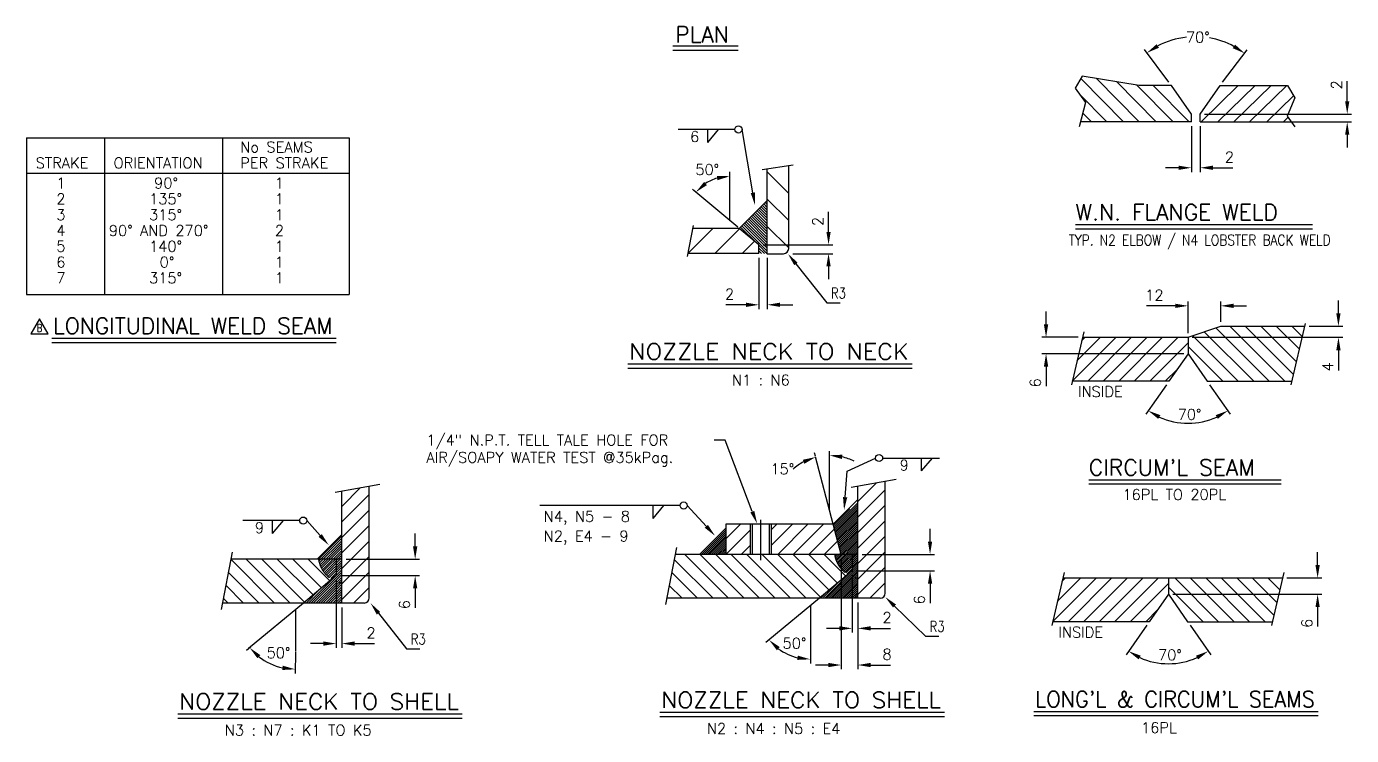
# Model space of a CAD drawing. Extents: x 0 to 21025, y 0 to 14850.
# Drawn here: x 8187 to 15920, y 4361 to 8502 of the extents above; entities that cross this region are included whole.
import ezdxf
from ezdxf.enums import TextEntityAlignment as Align

# ---------------------------------------------------------------- set-up
doc = ezdxf.new("R2010")
doc.units = 0
doc.header["$LTSCALE"] = 500
doc.header["$MEASUREMENT"] = 0
doc.linetypes.add('HIDDEN', pattern=[0.375, 0.25, -0.125])
doc.layers.get('0').update_dxf_attribs({"linetype": 'CONTINUOUS'})
doc.layers.get('DEFPOINTS').update_dxf_attribs({"linetype": 'CONTINUOUS'})
for name, color, linetype in [('DIM', 7, 'CONTINUOUS'), ('DIMS', 7, 'CONTINUOUS'), ('HIDDEN', 2, 'HIDDEN'), ('L025_BLK', 7, 'CONTINUOUS'), ('L25', 7, 'CONTINUOUS'), ('L50', 1, 'CONTINUOUS'), ('TEXT35', 2, 'CONTINUOUS'), ('TEXT50', 1, 'CONTINUOUS')]:
    doc.layers.add(name, color=color, linetype=linetype)
doc.styles.add('ROMANS', font='ROMANS', dxfattribs={"height": 62.5})
doc.styles.add('T25', font='romans', dxfattribs={"width": 0.8, "height": 2.5})
doc.dimstyles.get("Standard").update_dxf_attribs({"dimtxt": 0.18, "dimasz": 0.18, "dimexe": 0.18, "dimexo": 0.0625, "dimgap": 0.09, "dimtad": 0, "dimtih": 1, "dimtoh": 1, "dimdec": 4, "dimzin": 0, "dimdsep": 46, "dimtxsty": 'Standard', "dimcen": 0.09, "dimadec": 0, "dimazin": 0, "dimtfac": 1, "dimtdec": 4, "dimtofl": 0, "dimtmove": 0, "dimatfit": 3, "dimfxl": 0, "dimtolj": 1, "dimtzin": 0, "dimarcsym": 0})

# ---------------------------------------------------------------- blocks, each defined once
blk = doc.blocks.new('*D17')
at = {"color": 0, "linetype": 'ByBlock'}
for p, q in [((11956.3, 5239.2), (11835.7, 5067)), ((12209, 5239.2), (12329.6, 5067))]:
    blk.add_line(p, q, dxfattribs=at)
blk.add_arc((12082.7, 5419.7), 405.6, 245.61016, 294.39013, dxfattribs=at)
for points in [[(11909, 5039.5), (11921.4, 5061.2), (11850, 5087.5)], [(12244, 5061.2), (12256.3, 5039.5), (12315.3, 5087.5)]]:
    blk.add_solid(points, dxfattribs=at)
at = {"layer": 'DEFPOINTS', "color": 0, "linetype": 'ByBlock'}
for p in [(12082.7, 5419.7), (11970.6, 5259.7), (12194.7, 5259.7), (12164.4, 5022.5)]:
    blk.add_point(p, dxfattribs=at)
at = {"color": 2, "linetype": 'ByBlock', "style": 'ROMANS'}
blk.add_text('70%%d', height=62.5, dxfattribs=at).set_placement((12091.9, 5065.4), align=Align.MIDDLE_CENTER)
blk = doc.blocks.new('*D18')
at = {"color": 0, "linetype": 'ByBlock'}
for p, q in [((12953.6, 5590.7), (12953.6, 5665.7)), ((12774, 5515.7), (12978.6, 5515.7)), ((12107.7, 5419.7), (12978.6, 5419.7)), ((12953.6, 5344.7), (12953.6, 5269.7)), ((12953.6, 5269.7), (12953.6, 5231))]:
    blk.add_line(p, q, dxfattribs=at)
for points in [[(12941.1, 5590.7), (12966.1, 5590.7), (12953.6, 5515.7)], [(12941.1, 5344.7), (12966.1, 5344.7), (12953.6, 5419.7)]]:
    blk.add_solid(points, dxfattribs=at)
at = {"layer": 'DEFPOINTS', "color": 0, "linetype": 'ByBlock'}
for p in [(12749, 5515.7), (12082.7, 5419.7), (12953.6, 5419.7)]:
    blk.add_point(p, dxfattribs=at)
at = {"color": 2, "linetype": 'ByBlock', "style": 'ROMANS'}
blk.add_text('6', height=62.5, rotation=90, dxfattribs=at).set_placement((12891.1, 5250.4), align=Align.MIDDLE_CENTER)
blk = doc.blocks.new('*D19')
at = {"color": 0, "linetype": 'ByBlock'}
for p, q in [((11261.9, 6803.2), (11261.9, 6878.2)), ((11449.2, 6728.2), (11236.9, 6728.2)), ((12065.5, 6632.2), (11236.9, 6632.2)), ((11261.9, 6557.2), (11261.9, 6482.2)), ((11261.9, 6482.2), (11261.9, 6443.5))]:
    blk.add_line(p, q, dxfattribs=at)
for points in [[(11249.4, 6803.2), (11274.4, 6803.2), (11261.9, 6728.2)], [(11249.4, 6557.2), (11274.4, 6557.2), (11261.9, 6632.2)]]:
    blk.add_solid(points, dxfattribs=at)
at = {"layer": 'DEFPOINTS', "color": 0, "linetype": 'ByBlock'}
for p in [(11474.2, 6728.2), (11261.9, 6632.2), (12090.5, 6632.2)]:
    blk.add_point(p, dxfattribs=at)
at = {"color": 2, "linetype": 'ByBlock', "style": 'ROMANS'}
blk.add_text('6', height=62.5, rotation=90, dxfattribs=at).set_placement((11199.4, 6462.9), align=Align.MIDDLE_CENTER)
blk = doc.blocks.new('*D20')
at = {"color": 0, "linetype": 'ByBlock'}
for p, q in [((12968.3, 6868.2), (12968.3, 6943.2)), ((12115.5, 6728.2), (12993.3, 6728.2)), ((12797.6, 6793.2), (12993.3, 6793.2)), ((12968.3, 6653.2), (12968.3, 6578.2)), ((12968.3, 6578.2), (12968.3, 6533.6))]:
    blk.add_line(p, q, dxfattribs=at)
for points in [[(12955.8, 6868.2), (12980.8, 6868.2), (12968.3, 6793.2)], [(12955.8, 6653.2), (12980.8, 6653.2), (12968.3, 6728.2)]]:
    blk.add_solid(points, dxfattribs=at)
at = {"layer": 'DEFPOINTS', "color": 0, "linetype": 'ByBlock'}
for p in [(12090.5, 6728.2), (12772.6, 6793.2), (12968.3, 6728.2)]:
    blk.add_point(p, dxfattribs=at)
at = {"color": 2, "linetype": 'ByBlock', "style": 'ROMANS'}
blk.add_text('4', height=62.5, rotation=90, dxfattribs=at).set_placement((12905.8, 6555.9), align=Align.MIDDLE_CENTER)
blk = doc.blocks.new('*D21')
at = {"color": 0, "linetype": 'ByBlock'}
for p, q in [((11940.5, 6912.1), (11848.2, 6912.1)), ((12015.5, 6912.1), (11940.5, 6912.1)), ((12090.5, 6753.2), (12090.5, 6937.1)), ((12281.7, 6818.2), (12281.7, 6937.1)), ((12356.7, 6912.1), (12431.7, 6912.1))]:
    blk.add_line(p, q, dxfattribs=at)
for points in [[(12015.5, 6924.6), (12015.5, 6899.6), (12090.5, 6912.1)], [(12356.7, 6924.6), (12356.7, 6899.6), (12281.7, 6912.1)]]:
    blk.add_solid(points, dxfattribs=at)
at = {"layer": 'DEFPOINTS', "color": 0, "linetype": 'ByBlock'}
for p in [(12090.5, 6912.1), (12090.5, 6728.2), (12281.7, 6793.2)]:
    blk.add_point(p, dxfattribs=at)
at = {"color": 2, "linetype": 'ByBlock', "style": 'ROMANS'}
blk.add_text('12', height=62.5, dxfattribs=at).set_placement((11894.3, 6974.6), align=Align.MIDDLE_CENTER)
blk = doc.blocks.new('*D22')
at = {"color": 0, "linetype": 'ByBlock'}
for p, q in [((14145, 3924), (14145, 3527.4)), ((14178.2, 3764), (14178.2, 3527.4)), ((14070, 3552.4), (13995, 3552.4)), ((14253.2, 3552.4), (14328.2, 3552.4)), ((14328.2, 3552.4), (14369.9, 3552.4))]:
    blk.add_line(p, q, dxfattribs=at)
for points in [[(14070, 3564.9), (14070, 3539.9), (14145, 3552.4)], [(14253.2, 3564.9), (14253.2, 3539.9), (14178.2, 3552.4)]]:
    blk.add_solid(points, dxfattribs=at)
at = {"layer": 'DEFPOINTS', "color": 0, "linetype": 'ByBlock'}
for p in [(14145, 3949), (14178.2, 3789), (14178.2, 3552.4)]:
    blk.add_point(p, dxfattribs=at)
at = {"color": 2, "linetype": 'ByBlock', "style": 'ROMANS'}
blk.add_text('2', height=62.5, dxfattribs=at).set_placement((14349, 3614.9), align=Align.MIDDLE_CENTER)
blk = doc.blocks.new('*D23')
at = {"color": 0, "linetype": 'ByBlock'}
for p, q in [((14606.5, 4120), (14606.5, 4195)), ((14203.2, 4045), (14631.5, 4045)), ((14170, 3949), (14631.5, 3949)), ((14606.5, 3874), (14606.5, 3799)), ((14606.5, 3799), (14606.5, 3760.3))]:
    blk.add_line(p, q, dxfattribs=at)
for points in [[(14594, 4120), (14619, 4120), (14606.5, 4045)], [(14594, 3874), (14619, 3874), (14606.5, 3949)]]:
    blk.add_solid(points, dxfattribs=at)
at = {"layer": 'DEFPOINTS', "color": 0, "linetype": 'ByBlock'}
for p in [(14178.2, 4045), (14145, 3949), (14606.5, 3949)]:
    blk.add_point(p, dxfattribs=at)
at = {"color": 2, "linetype": 'ByBlock', "style": 'ROMANS'}
blk.add_text('6', height=62.5, rotation=90, dxfattribs=at).set_placement((14544, 3779.7), align=Align.MIDDLE_CENTER)
blk = doc.blocks.new('*D24')
at = {"color": 0, "linetype": 'ByBlock'}
for p, q in [((13646.8, 3533.1), (13621.4, 3512)), ((13907.7, 3502.8), (13907.1, 3377.2))]:
    blk.add_line(p, q, dxfattribs=at)
blk.add_arc((13908.9, 3751.2), 349, 232.10279, 257.3861, dxfattribs=at)
for points in [[(13685.8, 3466.8), (13703.2, 3484.8), (13640.6, 3528)], [(13834.1, 3423), (13831.3, 3398.2), (13907.2, 3402.2)]]:
    blk.add_solid(points, dxfattribs=at)
at = {"layer": 'DEFPOINTS', "color": 0, "linetype": 'ByBlock'}
for p in [(13908.9, 3751.2), (13666, 3549.1), (13907.8, 3527.8), (13762.5, 3434.4)]:
    blk.add_point(p, dxfattribs=at)
at = {"color": 2, "linetype": 'ByBlock', "style": 'ROMANS'}
blk.add_text('50%%d', height=62.5, dxfattribs=at).set_placement((13809.3, 3498.3), align=Align.MIDDLE_CENTER)
blk = doc.blocks.new('*D25')
at = {"color": 0, "linetype": 'ByBlock'}
for p, q in [((12728.6, 3870.2), (12728.6, 3945.2)), ((12331.9, 3795.2), (12753.6, 3795.2)), ((12298.7, 3699.2), (12753.6, 3699.2)), ((12728.6, 3624.2), (12728.6, 3549.2)), ((12728.6, 3549.2), (12728.6, 3510.5))]:
    blk.add_line(p, q, dxfattribs=at)
for points in [[(12716.1, 3870.2), (12741.1, 3870.2), (12728.6, 3795.2)], [(12716.1, 3624.2), (12741.1, 3624.2), (12728.6, 3699.2)]]:
    blk.add_solid(points, dxfattribs=at)
at = {"layer": 'DEFPOINTS', "color": 0, "linetype": 'ByBlock'}
for p in [(12306.9, 3795.2), (12273.7, 3699.2), (12728.6, 3699.2)]:
    blk.add_point(p, dxfattribs=at)
at = {"color": 2, "linetype": 'ByBlock', "style": 'ROMANS'}
blk.add_text('6', height=62.5, rotation=90, dxfattribs=at).set_placement((12666.1, 3529.8), align=Align.MIDDLE_CENTER)
blk = doc.blocks.new('*D34')
at = {"color": 0, "linetype": 'ByBlock'}
for p, q in [((12166.9, 4122.4), (12166.9, 3786.5)), ((12200.1, 3962.4), (12200.1, 3786.5)), ((12091.9, 3811.5), (12016.9, 3811.5)), ((12275.1, 3811.5), (12350.1, 3811.5)), ((12350.1, 3811.5), (12391.8, 3811.5))]:
    blk.add_line(p, q, dxfattribs=at)
for points in [[(12091.9, 3824), (12091.9, 3799), (12166.9, 3811.5)], [(12275.1, 3824), (12275.1, 3799), (12200.1, 3811.5)]]:
    blk.add_solid(points, dxfattribs=at)
at = {"layer": 'DEFPOINTS', "color": 0, "linetype": 'ByBlock'}
for p in [(12166.9, 4147.4), (12200.1, 3987.4), (12200.1, 3811.5)]:
    blk.add_point(p, dxfattribs=at)
at = {"color": 2, "linetype": 'ByBlock', "style": 'ROMANS'}
blk.add_text('2', height=62.5, dxfattribs=at).set_placement((12370.9, 3874), align=Align.MIDDLE_CENTER)
blk = doc.blocks.new('*D26')
at = {"color": 0, "linetype": 'ByBlock'}
for p, q in [((12059.1, 4368), (12054.1, 4387.5)), ((12140.7, 4351.8), (12140.7, 4398.6))]:
    blk.add_line(p, q, dxfattribs=at)
for start, end in [(118.18482, 131.73267), (62.9043, 76.45215)]:
    blk.add_arc((12140.7, 4055.7), 317.9, start, end, dxfattribs=at)
for points in [[(11986, 4347.6), (11995.1, 4324.3), (12060.4, 4363.3)], [(12213.7, 4352.4), (12216.7, 4377.2), (12140.7, 4373.6)]]:
    blk.add_solid(points, dxfattribs=at)
at = {"layer": 'DEFPOINTS', "color": 0, "linetype": 'ByBlock'}
for p in [(12065.5, 4343.9), (12095.4, 4370.4), (12140.7, 4326.8), (12140.7, 4055.7)]:
    blk.add_point(p, dxfattribs=at)
at = {"color": 2, "linetype": 'ByBlock', "style": 'ROMANS'}
blk.add_text('15%%d', height=62.5, dxfattribs=at).set_placement((11866.2, 4294), align=Align.MIDDLE_CENTER)
blk = doc.blocks.new('*D27')
at = {"color": 0, "linetype": 'ByBlock'}
for p, q in [((11790.6, 3297.7), (11769.4, 3280.2)), ((12030, 3262.5), (12030, 3157.4))]:
    blk.add_line(p, q, dxfattribs=at)
blk.add_arc((12030, 3495.4), 313, 233.31148, 256.23625, dxfattribs=at)
for points in [[(11834.4, 3235.3), (11851.6, 3253.5), (11788.6, 3296.1)], [(11957, 3203.8), (11954, 3179), (12030, 3182.4)]]:
    blk.add_solid(points, dxfattribs=at)
at = {"layer": 'DEFPOINTS', "color": 0, "linetype": 'ByBlock'}
for p in [(12030, 3495.4), (11809.9, 3313.6), (12030, 3287.5), (11898.9, 3211.2)]:
    blk.add_point(p, dxfattribs=at)
at = {"color": 2, "linetype": 'ByBlock', "style": 'ROMANS'}
blk.add_text('50%%d', height=62.5, dxfattribs=at).set_placement((11937.1, 3276.6), align=Align.MIDDLE_CENTER)
blk = doc.blocks.new('*D29')
at = {"color": 0, "linetype": 'ByBlock'}
for p, q in [((11560.4, 5947.9), (11560.3, 6028.5)), ((11360, 5912.5), (11342.7, 5927))]:
    blk.add_line(p, q, dxfattribs=at)
blk.add_arc((11560.7, 5743.9), 259.7, 106.68885, 123.34669, dxfattribs=at)
for points in [[(11426.2, 5951.4), (11409.6, 5970.1), (11361.9, 5910.9)], [(11484.3, 6005), (11487.9, 5980.2), (11560.3, 6003.5)]]:
    blk.add_solid(points, dxfattribs=at)
at = {"layer": 'DEFPOINTS', "color": 0, "linetype": 'ByBlock'}
for p in [(11429, 5967.7), (11379.1, 5896.4), (11560.4, 5922.9), (11560.7, 5743.9)]:
    blk.add_point(p, dxfattribs=at)
at = {"color": 2, "linetype": 'ByBlock', "style": 'ROMANS'}
blk.add_text('50%%d', height=62.5, dxfattribs=at).set_placement((11428.4, 6042.1), align=Align.MIDDLE_CENTER)
blk = doc.blocks.new('*D28')
at = {"color": 0, "linetype": 'ByBlock'}
for p, q in [((11729.2, 5527.3), (11729.2, 5227.7)), ((11778.5, 5526), (11778.5, 5227.7)), ((11579.2, 5252.7), (11537.5, 5252.7)), ((11654.2, 5252.7), (11579.2, 5252.7)), ((11853.5, 5252.7), (11928.5, 5252.7))]:
    blk.add_line(p, q, dxfattribs=at)
for points in [[(11654.2, 5265.2), (11654.2, 5240.2), (11729.2, 5252.7)], [(11853.5, 5265.2), (11853.5, 5240.2), (11778.5, 5252.7)]]:
    blk.add_solid(points, dxfattribs=at)
at = {"layer": 'DEFPOINTS', "color": 0, "linetype": 'ByBlock'}
for p in [(11729.2, 5552.3), (11778.5, 5551), (11729.2, 5252.7)]:
    blk.add_point(p, dxfattribs=at)
at = {"color": 2, "linetype": 'ByBlock', "style": 'ROMANS'}
blk.add_text('2', height=62.5, dxfattribs=at).set_placement((11558.4, 5315.2), align=Align.MIDDLE_CENTER)
blk = doc.blocks.new('*D30')
at = {"color": 0, "linetype": 'ByBlock'}
for p, q in [((13663.3, 7195), (13520.1, 7386.7)), ((13977.1, 7194.8), (14121.2, 7383.3))]:
    blk.add_line(p, q, dxfattribs=at)
for start, end in [(96.40713, 117.68179), (61.68688, 80.13672)]:
    blk.add_arc((13818.5, 6987.4), 473.4, start, end, dxfattribs=at)
for points in [[(13605.2, 7396), (13591.9, 7417.2), (13535.1, 7366.6)], [(14049.8, 7414.7), (14036.2, 7393.7), (14106, 7363.5)]]:
    blk.add_solid(points, dxfattribs=at)
at = {"layer": 'DEFPOINTS', "color": 0, "linetype": 'ByBlock'}
for p in [(13973.9, 7434.6), (13678.3, 7175), (13961.9, 7175), (13818.5, 6987.4)]:
    blk.add_point(p, dxfattribs=at)
at = {"color": 2, "linetype": 'ByBlock', "style": 'ROMANS'}
blk.add_text('70%%D', height=62.5, dxfattribs=at).set_placement((13832.6, 7458.1), align=Align.MIDDLE_CENTER)
blk = doc.blocks.new('*D31')
at = {"color": 0, "linetype": 'ByBlock'}
for p, q in [((14704.2, 7159.1), (14704.2, 7200.8)), ((14704.2, 7084.1), (14704.2, 7159.1)), ((13870.7, 7009.1), (14729.2, 7009.1)), ((14356.4, 6963.4), (14729.2, 6963.4)), ((14704.2, 6888.4), (14704.2, 6813.4))]:
    blk.add_line(p, q, dxfattribs=at)
for points in [[(14691.7, 7084.1), (14716.7, 7084.1), (14704.2, 7009.1)], [(14691.7, 6888.4), (14716.7, 6888.4), (14704.2, 6963.4)]]:
    blk.add_solid(points, dxfattribs=at)
at = {"layer": 'DEFPOINTS', "color": 0, "linetype": 'ByBlock'}
for p in [(13845.7, 7009.1), (14331.4, 6963.4), (14704.2, 7009.1)]:
    blk.add_point(p, dxfattribs=at)
at = {"color": 2, "linetype": 'ByBlock', "style": 'ROMANS'}
blk.add_text('2', height=62.5, rotation=90, dxfattribs=at).set_placement((14641.7, 7179.9), align=Align.MIDDLE_CENTER)
blk = doc.blocks.new('*D32')
at = {"color": 0, "linetype": 'ByBlock'}
for p, q in [((13794.5, 6938.3), (13794.5, 6670.5)), ((13845.7, 6938.3), (13845.7, 6670.5)), ((13719.5, 6695.5), (13644.5, 6695.5)), ((13920.7, 6695.5), (13995.7, 6695.5)), ((13995.7, 6695.5), (14037.4, 6695.5))]:
    blk.add_line(p, q, dxfattribs=at)
for points in [[(13719.5, 6708), (13719.5, 6683), (13794.5, 6695.5)], [(13920.7, 6708), (13920.7, 6683), (13845.7, 6695.5)]]:
    blk.add_solid(points, dxfattribs=at)
at = {"layer": 'DEFPOINTS', "color": 0, "linetype": 'ByBlock'}
for p in [(13794.5, 6963.3), (13845.7, 6963.3), (13845.7, 6695.5)]:
    blk.add_point(p, dxfattribs=at)
at = {"color": 2, "linetype": 'ByBlock', "style": 'ROMANS'}
blk.add_text('2', height=62.5, dxfattribs=at).set_placement((14016.6, 6758), align=Align.MIDDLE_CENTER)
blk = doc.blocks.new('*D35')
at = {"color": 0, "linetype": 'ByBlock'}
for p, q in [((12103.2, 4218.4), (12103.2, 3572.3)), ((12200.1, 3962.4), (12200.1, 3572.3)), ((12028.2, 3597.3), (11953.2, 3597.3)), ((12275.1, 3597.3), (12350.1, 3597.3)), ((12350.1, 3597.3), (12391.8, 3597.3))]:
    blk.add_line(p, q, dxfattribs=at)
for points in [[(12028.2, 3609.8), (12028.2, 3584.8), (12103.2, 3597.3)], [(12275.1, 3609.8), (12275.1, 3584.8), (12200.1, 3597.3)]]:
    blk.add_solid(points, dxfattribs=at)
at = {"layer": 'DEFPOINTS', "color": 0, "linetype": 'ByBlock'}
for p in [(12103.2, 4243.4), (12200.1, 3987.4), (12200.1, 3597.3)]:
    blk.add_point(p, dxfattribs=at)
at = {"color": 2, "linetype": 'ByBlock', "style": 'ROMANS'}
blk.add_text('8', height=62.5, dxfattribs=at).set_placement((12370.9, 3659.8), align=Align.MIDDLE_CENTER)
blk = doc.blocks.new('REV')
for p, q in [((0, 3.05), (-2.02, -0.44)), ((2.02, -0.44), (0, 3.05)), ((-2.02, -0.44), (2.02, -0.44))]:
    blk.add_line(p, q)
at = {"style": 'T25', "width": 0.8}
blk.add_attdef('REV_LEVEL', text='', height=1.8, dxfattribs=at).set_placement((0, 0), align=Align.CENTER)

msp = doc.modelspace()

# ---------------------------------------------------------------- linework, layer by layer
at = {"color": 0, "linetype": 'ByBlock'}
for p, q in [((12867.64091, 7377.46414), (12867.64091, 7419.13081)), ((12867.64091, 7302.46414), (12867.64091, 7377.46414)), ((12485.81876, 7226.17554), (12892.64091, 7226.17554)), ((12660.00013, 7174.93691), (12892.64091, 7174.93691)), ((12867.64091, 7101.22551), (12867.64091, 7026.22551))]:
    msp.add_line(p, q, dxfattribs=at)
for points in [[(12855.14091, 7302.46414), (12880.14091, 7302.46414), (12867.64091, 7227.46414)], [(12855.14091, 7101.22551), (12880.14091, 7101.22551), (12867.64091, 7176.22551)]]:
    msp.add_solid(points, dxfattribs=at)
at = {"layer": 'DEFPOINTS', "color": 0, "linetype": 'ByBlock'}
for p in [(12460.81876, 7226.17554), (12867.64091, 7174.93691)]:
    msp.add_point(p, dxfattribs=at)
at = {"layer": 'DIM'}
for p, q in [((12426.08274, 7531.04996), (12362.73742, 7900.36)), ((12422.82019, 5668.64398), (12263.99479, 6085.17151)), ((12977.26817, 5905.8225), (13141.98779, 5981.8049)), ((12964.49391, 5752.61602), (12977.26817, 5905.8225)), ((12154.58063, 5582.70546), (12043.0561, 5704.40694)), ((9900.59817, 5529.58237), (9822.72168, 5616.39657))]:
    msp.add_line(p, q, dxfattribs=at)
for points in [[(12438.40283, 7533.16314), (12413.76266, 7528.93678), (12438.76184, 7457.12946)], [(12976.95069, 5751.57738), (12952.03714, 5753.65465), (12958.26209, 5677.87537)], [(12434.418, 5673.30668), (12411.22238, 5663.98128), (12450.79641, 5599.05712)], [(12163.79638, 5591.15057), (12145.36487, 5574.26035), (12205.25129, 5527.41094)], [(9909.90299, 5537.92925), (9891.29334, 5521.2355), (9950.6794, 5473.75344)]]:
    msp.add_solid(points, dxfattribs=at)
at = {"layer": 'DIMS'}
for p, q in [((12677.35565, 7115.2068), (12856.81682, 6888.50842)), ((12856.81682, 6888.50842), (12931.81682, 6888.50842)), ((12931.81682, 6888.50842), (12935.05492, 6888.50842)), ((13252.81266, 5117.47385), (13433.00268, 4941.99941)), ((10241.08419, 5075.21358), (10404.72389, 4868.0405)), ((13433.00268, 4941.99941), (13508.00268, 4941.99941)), ((13508.00268, 4941.99941), (13511.24077, 4941.99941)), ((10404.72389, 4868.0405), (10479.72389, 4868.0405)), ((10479.72389, 4868.0405), (10482.96199, 4868.0405))]:
    msp.add_line(p, q, dxfattribs=at)
for points in [[(12667.52399, 7107.48744), (12687.18731, 7122.92616), (12631.03951, 7174.19675)], [(10231.25253, 5067.49422), (10250.91584, 5082.93294), (10194.76804, 5134.20353)], [(13244.1056, 5108.50517), (13261.51972, 5126.44252), (13199.00061, 5169.7162)]]:
    msp.add_solid(points, dxfattribs=at)
at = {"layer": 'HIDDEN'}
for centre, radius, start, end in [((13065.89969, 5442.48773), 164.5176, 188.171763376, 260.408410317), ((10054.19871, 5414.2527), 164.51472, 188.170957321, 260.408700108)]:
    msp.add_arc(centre, radius, start, end, dxfattribs=at)
at = {"layer": 'L25'}
for p, q in [((11958.65058, 8388.7789), (12340.49119, 8388.7789)), ((11958.65058, 8363.77893), (12340.49119, 8363.77893)), ((14678.88555, 7946.39961), (14431.70071, 8197.46149)), ((14587.01549, 7946.39961), (14343.72993, 8194.58279)), ((14777.56085, 7946.39961), (14549.4887, 8178.04901)), ((14876.23611, 7946.39961), (14667.27666, 8158.63654)), ((14969.80748, 7946.39961), (14763.14379, 8156.30477)), ((15041.95679, 7944.69973), (15258.86144, 8156.30477)), ((15140.2599, 7944.69973), (15357.16455, 8156.30477)), ((15233.99075, 7944.69973), (15450.89541, 8156.30477)), ((15325.43551, 7944.69973), (15542.34016, 8156.30477)), ((14490.04151, 7946.39961), (14333.11477, 8105.7877)), ((15426.02475, 7944.69973), (15582.22489, 8097.08344)), ((14399.87273, 7946.39961), (14350.09263, 7996.9605)), ((15522.04172, 7944.69973), (15547.80934, 7969.83777)), ((12321.84791, 7900.36), (11989.61353, 7900.36)), ((12163.35656, 7824.9149), (12226.27974, 7900.36)), ((12163.35656, 7824.9149), (12163.35656, 7900.36)), ((8186.79418, 7852.51679), (8186.79418, 6937.24658)), ((8186.79418, 7852.51679), (10069.48688, 7852.51679)), ((8641.48223, 7852.51679), (8641.48223, 6937.24658)), ((9330.61882, 7852.51679), (9330.61882, 6937.24658)), ((10069.48688, 7852.51679), (10069.48688, 6937.24658)), ((12480.27601, 7666.80741), (12661.87772, 7693.50533)), ((12632.30161, 7689.15657), (12635.00013, 7686.45806)), ((8186.79418, 7645.59575), (10069.48688, 7645.59575)), ((12510.12563, 7652.2345), (12635.00013, 7527.36)), ((12337.71974, 7329.61503), (12082.43057, 7544.17408)), ((12292.26242, 7367.81986), (12291.97052, 7574.09179)), ((12449.40213, 7426.29036), (12509.71822, 7365.97428)), ((12457.3409, 7434.26232), (12509.68503, 7381.91818)), ((12465.27967, 7442.23313), (12509.6507, 7397.86209)), ((12473.21843, 7450.20394), (12509.61637, 7413.806)), ((12481.1572, 7458.17475), (12509.58318, 7429.74991)), ((12489.09597, 7466.14556), (12509.54885, 7445.69382)), ((12497.03473, 7474.11751), (12509.51452, 7461.63773)), ((12504.97464, 7482.08832), (12509.48133, 7477.58164)), ((12510.12563, 7493.1353), (12635.00013, 7368.26081)), ((12370.01333, 7346.58112), (12510.05811, 7206.53519)), ((12377.95209, 7354.55193), (12510.02492, 7222.4791)), ((12385.89086, 7362.52274), (12509.99059, 7238.42301)), ((12393.82963, 7370.49355), (12509.95626, 7254.36692)), ((12401.76839, 7378.46436), (12509.92193, 7270.31082)), ((12409.70716, 7386.43631), (12509.88874, 7286.25473)), ((12417.64592, 7394.40712), (12509.85441, 7302.19864)), ((12425.58584, 7402.37793), (12509.82007, 7318.14255)), ((12433.5246, 7410.34874), (12509.78689, 7334.08646)), ((12441.46337, 7418.31955), (12509.75255, 7350.03037)), ((12078.15694, 7339.75243), (12042.48571, 7159.53888)), ((12045.78847, 7176.22551), (12192.05999, 7322.49703)), ((12204.88767, 7176.22551), (12348.81772, 7320.15557)), ((12346.19588, 7322.66754), (12348.14367, 7320.7209)), ((12354.13579, 7330.63835), (12447.01947, 7237.75353)), ((12362.07456, 7338.60916), (12510.09244, 7190.59128)), ((12510.12563, 7334.0361), (12635.00013, 7209.16161)), ((14308.57091, 7345.07838), (15692.50493, 7345.07838)), ((14308.57091, 7320.07838), (15692.50493, 7320.07838)), ((12363.98687, 7176.22551), (12435.32705, 7247.56569)), ((12460.81876, 7223.95539), (12509.82923, 7174.94492)), ((12460.81876, 7208.04581), (12493.49279, 7175.37178)), ((12460.81876, 7192.13509), (12477.1552, 7175.79865)), ((12460.81876, 7176.22551), (12460.81876, 7176.22551)), ((8186.79418, 6937.24658), (10069.48688, 6937.24658)), ((15439.69624, 6430.5985), (15128.40962, 6741.88512)), ((15530.2065, 6430.5985), (15209.25191, 6751.55309)), ((15581.66036, 6469.65367), (15299.76094, 6751.55309)), ((15598.69771, 6543.12535), (15390.26998, 6751.55309)), ((15615.73506, 6616.59703), (15480.78023, 6751.55309)), ((15567.59664, 6409.00426), (15651.68599, 6768.2108)), ((15633.27535, 6689.56578), (15571.28926, 6751.55309)), ((8334.20611, 6682.16876), (9994.01298, 6682.16876)), ((8334.20611, 6657.16876), (9994.01298, 6657.16876)), ((14356.81172, 6718.75035), (14284.98555, 6409.00426)), ((14289.99288, 6430.5985), (14545.99263, 6686.59703)), ((14317.31587, 6548.43053), (14455.48238, 6686.59703)), ((14344.64009, 6666.265), (14364.97334, 6686.59703)), ((14380.50191, 6430.5985), (14636.50289, 6686.59703)), ((14471.01216, 6430.5985), (14727.01314, 6686.59703)), ((14561.52242, 6430.5985), (14817.52217, 6686.59703)), ((14652.03145, 6430.5985), (14908.03121, 6686.59703)), ((14742.54048, 6430.5985), (14965.62398, 6653.68199)), ((15258.67818, 6430.5985), (14993.28267, 6695.99156)), ((15349.18599, 6430.5985), (15060.84615, 6718.93834)), ((14965.62398, 6633.14), (15168.16792, 6430.5985)), ((11696.30237, 6532.11581), (13356.10924, 6532.11581)), ((11696.30237, 6507.11581), (13356.10924, 6507.11581)), ((14833.05074, 6430.5985), (14901.56636, 6499.11412)), ((12263.99479, 6085.17151), (12200.91666, 6085.17151)), ((12894.40874, 5595.10277), (12791.56395, 5988.88827)), ((12872.32518, 5679.6592), (12872.32518, 5977.97766)), ((13182.87731, 5981.8049), (13515.11168, 5981.8049)), ((13410.80515, 5906.35979), (13473.72832, 5981.8049)), ((13410.80515, 5906.35979), (13410.80515, 5981.8049)), ((9988.90657, 5782.82258), (10249.7513, 5829.10554)), ((10026.78743, 5699.03474), (10136.82161, 5809.0677)), ((13000.60503, 5811.05492), (13261.44976, 5857.33788)), ((13038.48711, 5727.26708), (13148.52007, 5837.29882)), ((14386.36832, 5855.13176), (15510.09503, 5855.13176)), ((14386.36832, 5830.13176), (15510.09503, 5830.13176)), ((10026.78743, 5608.52449), (10186.78743, 5768.52449)), ((13038.48711, 5636.75682), (13198.48711, 5796.75682)), ((10026.78743, 5518.01545), (10186.78743, 5678.01545)), ((12002.16659, 5704.40694), (11182.50725, 5704.40694)), ((11843.67524, 5628.96184), (11843.67524, 5704.40694)), ((11843.67524, 5628.96184), (11906.59842, 5704.40694)), ((12896.44487, 5588.94066), (12992.1187, 5684.61449)), ((12898.81914, 5580.00267), (13038.48711, 5719.66942)), ((12901.19463, 5571.06347), (13038.48711, 5708.35595)), ((12903.5689, 5562.12426), (13038.48711, 5697.04247)), ((12905.94439, 5553.18627), (13038.48711, 5685.72899)), ((12908.31987, 5544.24706), (13038.48711, 5674.4143)), ((12910.69414, 5535.30785), (13038.48711, 5663.10082)), ((12913.06963, 5526.36864), (13038.48711, 5651.78734)), ((13038.48711, 5546.24779), (13198.48711, 5706.24779)), ((9781.83217, 5616.39657), (9449.59779, 5616.39657)), ((9623.34082, 5540.95146), (9686.264, 5616.39657)), ((9623.34082, 5540.95146), (9623.34082, 5616.39657)), ((10026.78743, 5427.50642), (10186.78743, 5587.50642)), ((12115.14116, 5419.10302), (12267.38848, 5571.35033)), ((12267.38848, 5509.61327), (12352.8792, 5595.10277)), ((12409.55034, 5595.10277), (12409.55034, 5419.10302)), ((12471.38384, 5621.63231), (12471.38384, 5386.09764)), ((12533.21734, 5595.10277), (12533.21734, 5419.10302)), ((12533.21734, 5471.44188), (12656.87822, 5595.10277)), ((12533.21734, 5561.95214), (12566.36797, 5595.10277)), ((12571.3875, 5419.10302), (12747.38726, 5595.10277)), ((12661.89776, 5419.10302), (12837.89751, 5595.10277)), ((12752.40679, 5419.10302), (12901.85991, 5568.55614)), ((12915.4439, 5517.43065), (13038.48711, 5640.47387)), ((12917.81817, 5508.49144), (13038.48711, 5629.15917)), ((12920.19365, 5499.55223), (13038.48711, 5617.84569)), ((12922.56792, 5490.61425), (13038.48711, 5606.53222)), ((12924.94341, 5481.67504), (13038.48711, 5595.21874)), ((12927.3189, 5472.73583), (13038.48711, 5583.90526)), ((12929.69317, 5463.79784), (13038.48711, 5572.59179)), ((13038.48711, 5455.73876), (13198.48711, 5615.73876)), ((9890.34456, 5390.87068), (10026.78743, 5527.31477)), ((9893.18391, 5379.56819), (10026.78743, 5513.17292)), ((9895.46663, 5367.70906), (10026.78743, 5499.02986)), ((10026.78743, 5336.99617), (10186.78743, 5496.99617)), ((12126.45464, 5419.10302), (12267.38848, 5560.03685)), ((12137.76812, 5419.10302), (12267.38848, 5548.72338)), ((12149.08281, 5419.10302), (12267.38848, 5537.40868)), ((12160.39629, 5419.10302), (12267.38848, 5526.0952)), ((12171.70977, 5419.10302), (12267.38848, 5514.78173)), ((12183.02324, 5419.10302), (12267.38848, 5503.46825)), ((12194.33794, 5419.10302), (12267.38848, 5492.15355)), ((12267.38848, 5419.10302), (12409.55034, 5561.26488)), ((12842.91704, 5419.10302), (12920.85894, 5497.04491)), ((12914.31597, 5380.53734), (13038.48711, 5504.70971)), ((12917.33965, 5372.24877), (13038.48711, 5493.39501)), ((12932.06865, 5454.85741), (13038.48711, 5561.27831)), ((12934.44292, 5445.91942), (13038.48711, 5549.96483)), ((12936.81719, 5436.98143), (13038.48711, 5538.65014)), ((12939.19268, 5428.041), (13038.48711, 5527.33666)), ((12941.56694, 5419.10302), (13038.48711, 5516.02318)), ((13038.48711, 5365.2285), (13198.48711, 5525.2285)), ((9386.26619, 5431.0782), (9323.30354, 5097.84578)), ((9899.76961, 5357.87019), (10026.78743, 5484.88801)), ((9904.07258, 5348.0301), (10026.78743, 5470.74617)), ((9908.81624, 5338.63191), (10026.78743, 5456.6031)), ((9913.74055, 5329.4156), (10026.78743, 5442.46247)), ((9918.84553, 5320.37751), (10026.78743, 5428.31941)), ((9925.32258, 5312.7115), (10026.78743, 5414.17756)), ((11980.02398, 5459.31054), (11917.06011, 5126.07811)), ((12284.3355, 5163.10448), (12028.33574, 5419.10302)), ((12374.83965, 5163.10448), (12118.84111, 5419.10302)), ((12205.65142, 5419.10302), (12267.38848, 5480.84008)), ((12465.3499, 5163.10448), (12209.34527, 5419.10302)), ((12216.96489, 5419.10302), (12267.38848, 5469.5266)), ((12228.27837, 5419.10302), (12267.38848, 5458.21312)), ((12239.59307, 5419.10302), (12267.38848, 5446.89843)), ((12250.90654, 5419.10302), (12267.38848, 5435.58495)), ((12262.22002, 5419.10302), (12267.38848, 5424.27147)), ((12555.85772, 5163.10448), (12299.85796, 5419.10302)), ((12357.89873, 5419.10302), (12409.55034, 5470.75585)), ((12390.36821, 5419.10302), (12646.36797, 5163.10448)), ((12480.87725, 5419.10302), (12736.87944, 5163.10448)), ((12571.3875, 5419.10302), (12821.56817, 5168.92235)), ((12661.89898, 5419.10302), (12870.78203, 5210.21874)), ((12752.40679, 5419.10302), (12919.9959, 5251.51513)), ((12842.91582, 5419.10302), (12969.20977, 5292.80907)), ((12903.92534, 5415.40184), (12907.62652, 5419.10302)), ((12906.08355, 5406.24779), (12918.93999, 5419.10302)), ((12908.60064, 5397.45018), (12930.25347, 5419.10302)), ((12911.4583, 5388.99315), (12941.56694, 5419.10302)), ((12921.44976, 5365.04296), (13038.48711, 5482.08153)), ((12925.55864, 5357.83959), (13038.48711, 5470.76806)), ((12929.66753, 5350.63378), (13038.48711, 5459.45458)), ((12933.4273, 5419.10302), (12939.85796, 5425.5349)), ((12933.99492, 5343.64891), (13038.48711, 5448.1411)), ((12939.41362, 5337.75292), (13038.48711, 5436.8264)), ((12944.83355, 5331.85936), (13038.48711, 5425.51293)), ((12950.25103, 5325.96337), (13038.48711, 5414.19945)), ((13038.48711, 5274.71825), (13198.48711, 5434.71825)), ((9378.66975, 5390.87068), (9634.66951, 5134.87214)), ((9469.18001, 5390.87068), (9725.17976, 5134.87214)), ((9559.68904, 5390.87068), (9809.8697, 5140.69001)), ((9650.19807, 5390.87068), (9859.08357, 5181.9864)), ((9740.70833, 5390.87068), (9908.29866, 5223.28279)), ((9831.21858, 5390.87068), (9957.51253, 5264.57673)), ((9931.79964, 5305.0467), (10026.78743, 5400.03572)), ((9938.27669, 5297.38191), (10026.78743, 5385.89265)), ((9945.65828, 5290.62165), (10026.78743, 5371.75203)), ((9953.83821, 5284.65974), (10026.78743, 5357.60896)), ((9962.01692, 5278.69661), (10026.78743, 5343.46589)), ((10026.78743, 5246.48591), (10186.78743, 5406.48591)), ((12193.83013, 5163.10448), (11966.92827, 5390.00512)), ((12849.04253, 5168.18505), (13038.48711, 5357.63085)), ((12860.05938, 5167.88964), (13038.48711, 5346.31737)), ((12955.97612, 5320.37499), (13038.48711, 5402.88597)), ((12962.53374, 5315.61913), (13038.48711, 5391.57128)), ((12969.09258, 5310.86327), (13038.48711, 5380.2578)), ((12975.65142, 5306.10863), (13038.48711, 5368.94432)), ((13038.48711, 5184.208), (13198.48711, 5344.20922)), ((9364.28621, 5314.74519), (9544.16048, 5134.87214)), ((9832.3343, 5134.87214), (10026.78743, 5329.32527)), ((9846.47737, 5134.87214), (10026.78743, 5315.1822)), ((9860.61922, 5134.87214), (10026.78743, 5301.04036)), ((9874.76106, 5134.87214), (10026.78743, 5286.89851)), ((9888.90413, 5134.87214), (10026.78743, 5272.75544)), ((9903.04475, 5134.87214), (10026.78743, 5258.61482)), ((10026.78743, 5155.97566), (10186.78743, 5315.97688)), ((12103.32476, 5163.10448), (11952.54595, 5313.88329)), ((12871.07866, 5167.59423), (13038.48711, 5335.00389)), ((12882.09551, 5167.29882), (13038.48711, 5323.69042)), ((12893.1148, 5167.00341), (13038.48711, 5312.37694)), ((12904.13286, 5166.708), (13038.48711, 5301.06224)), ((12915.15093, 5166.41259), (13038.48711, 5289.74877)), ((12926.169, 5166.11718), (13038.48711, 5278.43529)), ((12937.18706, 5165.82055), (13038.48711, 5267.12181)), ((14242.23555, 5314.14056), (14170.40937, 5004.39203)), ((14175.4167, 5025.98626), (14431.41645, 5281.98724)), ((14202.7397, 5143.82074), (14340.9062, 5281.98724)), ((14230.06392, 5261.65399), (14250.39717, 5281.98724)), ((14265.92573, 5025.98626), (14521.92671, 5281.98724)), ((14356.43599, 5025.98626), (14612.43696, 5281.98724)), ((14446.94624, 5025.98626), (14702.946, 5281.98724)), ((14537.45527, 5025.98626), (14793.45503, 5281.98724)), ((14888.10102, 5281.98724), (15144.102, 5025.98626)), ((14978.61128, 5281.98724), (15234.60981, 5025.98626)), ((15069.12031, 5281.98724), (15325.12007, 5025.98626)), ((15159.62934, 5281.98724), (15415.63032, 5025.98626)), ((15250.1396, 5281.98724), (15467.08418, 5065.04144)), ((15340.64985, 5281.98724), (15484.12153, 5138.51434)), ((15431.15889, 5281.98724), (15501.15889, 5211.98724)), ((15524.84663, 5314.14056), (15453.02046, 5004.39203)), ((9349.90266, 5238.6197), (9453.65022, 5134.87214)), ((9818.19246, 5134.87214), (9894.90022, 5211.57869)), ((9917.18782, 5134.87214), (10026.78743, 5244.47175)), ((9931.32966, 5134.87214), (10026.78743, 5230.32991)), ((9945.47151, 5134.87214), (10026.78743, 5216.18806)), ((9959.61458, 5134.87214), (10026.78743, 5202.04499)), ((9973.75642, 5134.87214), (10026.78743, 5187.90315)), ((10096.19173, 5134.87214), (10186.78743, 5225.46785)), ((12012.82061, 5163.10448), (11938.16362, 5237.76146)), ((12827.00518, 5168.77709), (12856.11528, 5197.88597)), ((12838.02324, 5168.48046), (12926.12383, 5256.58104)), ((12948.20513, 5165.52636), (13038.48711, 5255.80834)), ((12959.22319, 5165.22972), (13038.48711, 5244.49364)), ((12970.24126, 5164.93431), (13038.48711, 5233.18016)), ((12981.25933, 5164.6389), (13038.48711, 5221.86669)), ((12992.27861, 5164.34349), (13038.48711, 5210.55321)), ((13003.29546, 5164.04808), (13038.48711, 5199.23851)), ((13014.31475, 5163.75267), (13038.48711, 5187.92504)), ((13107.89141, 5163.10448), (13198.48711, 5253.70018)), ((14627.96431, 5025.98626), (14851.0478, 5249.06976)), ((14851.0478, 5228.53021), (15053.59175, 5025.98626)), ((9335.51912, 5162.49421), (9363.14119, 5134.87214)), ((9802.93489, 5134.87214), (9483.14153, 4868.7497)), ((9804.05061, 5134.87214), (9809.8697, 5140.69001)), ((9987.89827, 5134.87214), (10026.78743, 5173.7613)), ((10002.04133, 5134.87214), (10026.78743, 5159.61824)), ((10016.18196, 5134.87214), (10026.78743, 5145.47761)), ((12814.63335, 5163.10448), (12513.18877, 4914.19069)), ((12761.58073, 5119.29699), (12761.58073, 4886.91414)), ((13025.33159, 5163.45604), (13038.48711, 5176.61156)), ((13036.35088, 5163.16185), (13038.48711, 5165.29808)), ((9757.47038, 5097.03794), (9756.28206, 4851.53417)), ((14718.47456, 5025.98626), (14786.99018, 5094.50189)), ((9070.30841, 4488.01607), (10730.11528, 4488.01607)), ((11883.66923, 4497.35062), (13543.4761, 4497.35062)), ((14066.23645, 4502.24644), (15726.04332, 4502.24644)), ((9070.30841, 4463.01607), (10730.11528, 4463.01607)), ((11883.66923, 4472.35062), (13543.4761, 4472.35062)), ((14066.23645, 4477.24644), (15726.04332, 4477.24644))]:
    msp.add_line(p, q, dxfattribs=at)
at = {"layer": 'L25', "color": 7, "linetype": 'Continuous'}
for points in [[(14348.41568, 8211.18758, 0), (14307.79373, 8141.93709, 0), (14366.60263, 8057.87947, 0), (14330.6636, 7916.66854, 0)], [(15546.99691, 8156.30477, 0), (15589.46975, 8084.77156, 0), (15543.73001, 7977.17879, 0), (15589.46975, 7916.66854, 0)]]:
    msp.add_polyline3d(points, dxfattribs=at)
at = {"layer": 'L25'}
for centre in [(12341.98332, 7900.36), (13162.74189, 5981.8049), (12022.30201, 5704.40694), (9801.96758, 5616.39657)]:
    msp.add_circle(centre, 20.7541, dxfattribs=at)
at = {"layer": 'L50', "color": 1, "linetype": 'Continuous'}
for p, q in [((14681.42501, 8156.30477), (14348.41568, 8211.18758)), ((14868.91128, 8156.30477), (14681.42501, 8156.30477)), ((14985.06118, 7990.43562), (14868.91128, 8156.30477)), ((15036.35238, 7990.43562), (15152.50228, 8156.30477)), ((15152.50228, 8156.30477), (15546.99691, 8156.30477)), ((14985.06118, 7944.62264), (14985.06118, 7990.43562)), ((15036.35238, 7944.62264), (15036.35238, 7990.43562)), ((14985.06118, 7944.62264), (14343.73275, 7944.62264)), ((15036.35238, 7944.62264), (15560.06454, 7944.62264))]:
    msp.add_line(p, q, dxfattribs=at)
at = {"layer": 'L50'}
for p, q in [((12510.12563, 7174.93691), (12510.12563, 7671.19507)), ((12635.00013, 7204.93691), (12635.00013, 7689.55368)), ((12346.02651, 7322.49703), (12509.46187, 7486.59386)), ((12346.02651, 7322.49703), (12074.74202, 7322.49703)), ((12460.81876, 7226.17554), (12346.02651, 7322.49703)), ((12460.81876, 7176.22551), (12460.81876, 7226.17554)), ((12460.81876, 7176.22551), (12045.78847, 7176.22551)), ((12510.12563, 7174.93691), (12605.00013, 7174.93691)), ((14965.62398, 6686.59703), (15156.87398, 6751.55309)), ((15156.87398, 6751.55309), (15647.78707, 6751.55309)), ((14349.35567, 6686.59703), (14965.62398, 6686.59703)), ((14965.62398, 6686.59703), (14965.62398, 6590.5985)), ((14965.62398, 6590.5985), (14853.59151, 6430.5985)), ((14965.62398, 6590.5985), (15077.65767, 6430.5985)), ((14853.59151, 6430.5985), (14289.99288, 6430.5985)), ((15077.65767, 6430.5985), (15572.60396, 6430.5985)), ((10186.78743, 5164.87214), (10186.78743, 5817.93367)), ((13038.48711, 5163.10448), (13038.48711, 5817.77733)), ((13198.48711, 5193.10448), (13198.48711, 5846.166)), ((10026.78743, 5134.87214), (10026.78743, 5789.54499)), ((13038.48711, 5739.29589), (12894.80791, 5595.10277)), ((12267.38848, 5572.80053), (12115.14116, 5419.10302)), ((12894.40874, 5595.10277), (12267.38848, 5595.10277)), ((12267.38848, 5595.10277), (12267.38848, 5419.10302)), ((12422.01738, 5595.10277), (12422.01738, 5419.10302)), ((12520.75029, 5595.10277), (12520.75029, 5419.10302)), ((12941.56694, 5419.10302), (12894.40874, 5595.10277)), ((10026.78743, 5534.85994), (9883.31209, 5390.87068)), ((13038.48711, 5419.10302), (11972.42632, 5419.10302)), ((13005.31328, 5419.10302), (13005.31328, 5323.10448)), ((10026.78743, 5390.87068), (9378.66975, 5390.87068)), ((9993.61482, 5390.87068), (9993.61482, 5294.87214)), ((9993.61482, 5294.87214), (9802.93489, 5134.87214)), ((13005.31328, 5323.10448), (12814.63335, 5163.10448)), ((14234.77949, 5281.98724), (15517.39058, 5281.98724)), ((14851.0478, 5281.98724), (14851.0478, 5185.98626)), ((14851.0478, 5185.98626), (14739.01533, 5025.98626)), ((14851.0478, 5185.98626), (14963.08149, 5025.98626)), ((10156.78743, 5134.87214), (9330.29939, 5134.87214)), ((13168.48711, 5163.10448), (11924.05718, 5163.10448)), ((14739.01533, 5025.98626), (14175.4167, 5025.98626)), ((14963.08149, 5025.98626), (15458.02778, 5025.98626))]:
    msp.add_line(p, q, dxfattribs=at)
for centre in [(12605.00013, 7204.93691), (13168.48711, 5193.10448), (10156.78743, 5164.87214)]:
    msp.add_arc(centre, 30, 270, 0, dxfattribs=at)

# ---------------------------------------------------------------- block references
at = {"layer": 'L025_BLK', "xscale": 25, "yscale": 25, "zscale": 25}
msp.add_blockref('REV', (8262.02895, 6718.83645), dxfattribs=at).add_auto_attribs({'REV_LEVEL': 'B'})

# ---------------------------------------------------------------- texts
at = {"color": 2, "linetype": 'ByBlock', "style": 'ROMANS'}
msp.add_text('2', height=62.5, rotation=90, dxfattribs=at).set_placement((12805.14091, 7363.4223), align=Align.MIDDLE_CENTER)
at = {"layer": 'DIMS', "color": 2, "style": 'T25', "width": 0.8}
for p in [(12881.39453, 6945.27506), (13457.58038, 4998.76605), (10429.3016, 4924.80713)]:
    msp.add_text('R3', height=62.5, dxfattribs=at).set_placement(p, align=Align.MIDDLE_LEFT)
at = {"layer": 'TEXT35', "style": 'ROMANS'}
for s, p in [('6', (12059.74051, 7827.42974)), ('No SEAMS', (9433.96103, 7766.16281)), ('STRAKE', (8240.40492, 7673.85893)), ('ORIENTATION', (8695.09297, 7673.85893)), ('PER STRAKE', (9433.96103, 7673.85893)), ('1', (8360.77903, 7555.96206)), ('90%%D', (8931.58403, 7555.96206)), ('1', (9636.18958, 7555.96206)), ('2', (8360.77903, 7463.65819)), ('135%%D', (8902.13638, 7463.65819)), ('1', (9636.18958, 7463.65819)), ('3', (8360.77903, 7371.35432)), ('315%%D', (8902.13638, 7371.35432)), ('1', (9636.18958, 7371.35432)), ('4', (8360.77903, 7279.05045)), ('90%%D AND 270%%D', (8667.10439, 7279.05045)), ('2', (9636.18958, 7279.05045)), ('5', (8360.77903, 7186.74657)), ('140%%D', (8902.13638, 7186.74657)), ('1', (9636.18958, 7186.74657)), ('6', (8360.77903, 7094.4427)), ('0%%D', (8963.70868, 7094.4427)), ('1', (9636.18958, 7094.4427)), ('7', (8360.77903, 7002.13883)), ('315%%D', (8902.13638, 7002.13883)), ('1', (9636.18958, 7002.13883)), ('N1 : N6', (12303.83383, 6405.41555)), ('INSIDE', (14322.58568, 6338.20817)), ('1/4" N.P.T. TELL TALE HOLE FOR', (10520.49508, 6055.23593)), ('AIR/SOAPY WATER TEST @35kPag.', (10520.49508, 5954.04545)), ('9', (13282.51574, 5908.87463)), ('16PL TO 20PL', (14582.83655, 5737.41943)), ('N4, N5 - 8', (11205.23172, 5609.72248)), ('9', (9519.72477, 5543.4663)), ('N2, E4 - 9', (11205.23172, 5494.73599)), ('INSIDE', (14208.0095, 4933.59838)), ('N3 : N7 : K1 TO K5', (9344.15536, 4361.31581)), ('N2 : N4 : N5 : E4', (12157.51618, 4370.65036)), ('16PL', (14691.20649, 4375.54618))]:
    msp.add_text(s, height=62.5, dxfattribs=at).set_placement(p)
at = {"layer": 'TEXT35', "style": 'ROMANS', "width": 0.717387}
msp.add_text('TYP. N2 ELBOW / N4 LOBSTER BACK WELD', height=62.5, dxfattribs=at).set_placement((14269.46175, 7222.83342), (15798.17974, 7222.83342), align=Align.FIT)
at = {"layer": 'TEXT50', "style": 'ROMANS'}
for s, height, p in [('PLAN', 93.749906, (11973.13064, 8408.07079)), ('W.N. FLANGE WELD', 93.75, (14309.33808, 7369.9129)), ("CIRCUM'L SEAM", 93.75, (14387.1355, 5879.96627))]:
    msp.add_text(s, height=height, dxfattribs=at).set_placement(p)
for s, width, p, p2 in [('LONGITUDINAL WELD SEAM', 0.883086, (8341.75783, 6707.00328), (9973.88983, 6707.00328)), ('NOZZLE NECK TO NECK', 0.952077, (11703.85409, 6556.95032), (13335.98609, 6556.95032)), ('NOZZLE NECK TO SHELL', 0.918587, (9077.86012, 4512.85059), (10709.99213, 4512.85059)), ('NOZZLE NECK TO SHELL', 0.918587, (11891.22094, 4522.18514), (13523.35294, 4522.18514)), ("LONG'L & CIRCUM'L SEAMS", 0.830904, (14073.78817, 4527.08096), (15705.92017, 4527.08096))]:
    msp.add_text(s, height=93.75, dxfattribs=dict(at, width=width)).set_placement(p, p2, align=Align.FIT)

# ---------------------------------------------------------------- dimensions: what is measured, and where the dimension line sits
at = {"layer": 'DIM'}
dim = msp.add_angular_dim_3p(base=(15164.54661, 8415.89123), center=(15009.08277, 7968.7155), p1=(14868.91128, 8156.30477), p2=(15152.50228, 8156.30477), text='70%%D', dimstyle='Standard', dxfattribs=at)
dim.commit()
dim.dimension.update_dxf_attribs({"geometry": '*D30', "text_midpoint": (15023.21584, 8439.42679), "dimtype": 133, "insert": (1190.60317, 981.33252)})
for base, p1, p2, text, picture, middle, set_off in [((15894.75554, 7990.43562), (15522.04172, 7944.69973), (15036.35238, 7990.43562), '2', '*D31', (15832.25554, 8161.26896), (1190.60317, 981.33252)), ((15843.51085, 6686.59703), (15647.78707, 6751.55309), (14965.62398, 6686.59703), '4', '*D20', (15781.01085, 6514.2756), (2875.16764, -41.62271)), ((14137.06489, 6590.5985), (14349.35567, 6686.59703), (14965.62398, 6590.5985), '6', '*D19', (14074.56489, 6421.25326), (2875.16764, -41.62271)), ((13460.21014, 5323.10448), (13038.48711, 5419.10302), (13005.31328, 5323.10448), '6', '*D25', (13397.71014, 5153.75924), (731.6086, 1623.93595)), ((10455.12811, 5294.87214), (10026.78743, 5390.87068), (9993.61482, 5294.87214), '6', '*D23', (10392.62811, 5125.5269), (-4151.40944, 1345.83911)), ((15722.02673, 5185.98626), (15517.39058, 5281.98724), (14851.0478, 5185.98626), '6', '*D18', (15659.52673, 5016.64103), (2768.38072, -233.73281))]:
    dim = msp.add_linear_dim(base=base, p1=p1, p2=p2, angle=90, text=text, dimstyle='Standard', dxfattribs=at)
    dim.commit()
    dim.dimension.update_dxf_attribs({"geometry": picture, "text_midpoint": middle, "insert": set_off})
for base, p1, p2, text, picture, middle, set_off in [((15036.35238, 7676.87449), (14985.06118, 7944.62264), (15036.35238, 7944.62264), '2', '*D32', (15207.18572, 7739.37449), (1190.60317, 981.33252)), ((12460.81876, 6876.6099), (12510.12563, 7174.93691), (12460.81876, 7176.22551), '2', '*D28', (12289.98543, 6939.1099), (731.6086, 1623.93595)), ((14965.62398, 6870.49335), (15156.87398, 6751.55309), (14965.62398, 6686.59703), '12', '*D21', (14769.49303, 6932.99335), (2875.16764, -41.62271)), ((13038.48711, 4772.96449), (12941.56694, 5419.10302), (13038.48711, 5163.10448), '8', '*D35', (13209.32044, 4835.46449), (838.39549, 1175.67905)), ((10026.78743, 4898.26214), (9993.61482, 5294.87214), (10026.78743, 5134.87214), '2', '*D22', (10197.62076, 4960.76214), (-4151.40944, 1345.83911)), ((13038.48711, 4987.16319), (13005.31328, 5323.10448), (13038.48711, 5163.10448), '2', '*D34', (13209.32044, 5049.66319), (838.39549, 1175.67905))]:
    dim = msp.add_linear_dim(base=base, p1=p1, p2=p2, text=text, dimstyle='Standard', dxfattribs=at)
    dim.commit()
    dim.dimension.update_dxf_attribs({"geometry": picture, "text_midpoint": middle, "insert": set_off})
for base, center, p1, p2, picture, middle, set_off in [((12160.6077, 7591.62099), (12292.26242, 7367.81986), (12292.00904, 7546.87537), (12110.75448, 7520.3691), '*D29', (12160.00564, 7666.08101), (731.6086, 1623.93595)), ((15047.38116, 6193.32922), (14965.62398, 6590.59606), (14853.59151, 6430.59606), (15077.65767, 6430.59606), '*D17', (14974.90165, 6236.25634), (2882.95689, 1170.87699)), ((12827.04312, 5994.34366), (12872.32518, 5679.6592), (12872.32518, 5950.70111), (12797.07335, 5967.79317), '*D26', (12597.79296, 5917.96918), (731.6086, 1623.93595)), ((14932.80499, 4788.71943), (14851.0478, 5185.98626), (14739.01533, 5025.98626), (14963.08149, 5025.98626), '*D17', (14860.32548, 4831.64654), (2768.38072, -233.73281)), ((12630.54303, 4835.08858), (12761.58073, 5119.29699), (12541.46888, 4937.54261), (12761.58073, 4911.46307), '*D27', (12668.75139, 4900.55245), (731.6086, 1623.93595)), ((9611.09932, 4780.21261), (9757.47038, 5097.03794), (9756.38897, 4873.62031), (9514.62374, 4894.94825), '*D24', (9657.85304, 4844.1561), (-4151.40944, 1345.83911))]:
    dim = msp.add_angular_dim_3p(base=base, center=center, p1=p1, p2=p2, dimstyle='Standard', dxfattribs=at)
    dim.commit()
    dim.dimension.update_dxf_attribs({"geometry": picture, "text_midpoint": middle, "dimtype": 133, "insert": set_off})

doc.saveas('drawing.dxf')
